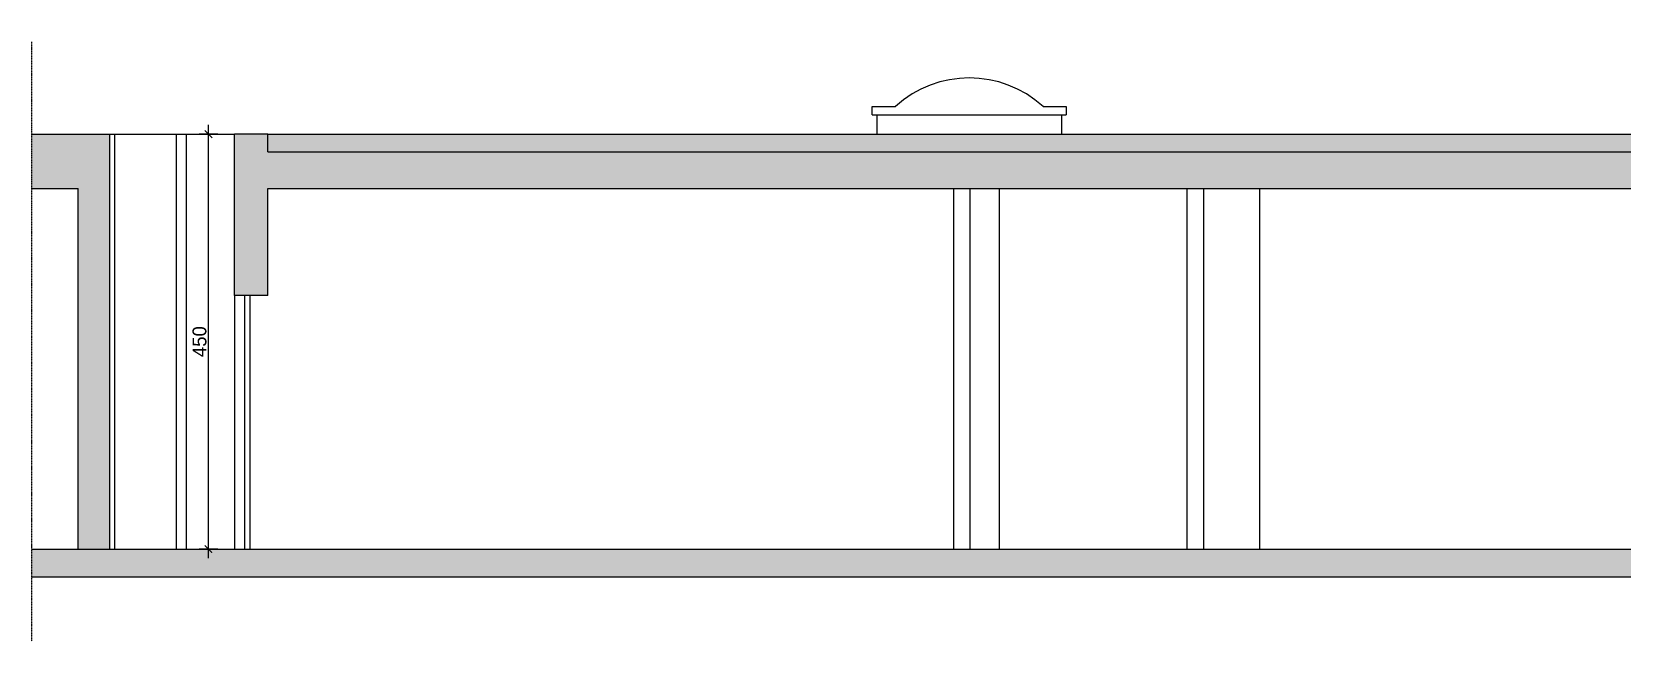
# Model space of a CAD drawing. Header units: millimetres. Extents: x 515 to 43442, y -1882 to 9936.
# Drawn here: x 765 to 2488, y 5268 to 5929 of the extents above; entities that cross this region are included whole.
import ezdxf

# ---------------------------------------------------------------- set-up
doc = ezdxf.new("R2010")
doc.units = ezdxf.units.MM
doc.linetypes.add('35', pattern=[1.5, 0.5, -0.25, 0.5, -0.25])
doc.linetypes.add('DASHDOT2', pattern=[0.5, 0.25, -0.125, 0, -0.125])
doc.layers.get('Defpoints').update_dxf_attribs({"color": 31})
for name, color, linetype in [('CAMP murantico', 161, 'Continuous'), ('INF', 8, 'Continuous'), ('Interni S', 2, 'Continuous'), ('Q_100_ESECUTIVO', 3, 'Continuous'), ('SEZ', 170, 'Continuous')]:
    doc.layers.add(name, color=color, linetype=linetype)
doc.layers.add('CAMP sez', color=9, linetype='Continuous', lineweight=15, true_color=0xbdbdbd)
doc.styles.add('T_ESE_q100', font='bahnschrift.ttf', dxfattribs={"height": 15})
doc.dimstyles.new('Quote al 100 arrotondate', dxfattribs={"dimscale": 0, "dimtxt": 15, "dimasz": 8, "dimexe": 10, "dimexo": 10, "dimgap": 2, "dimtad": 1, "dimdec": 0, "dimrnd": 5, "dimzin": 0, "dimdsep": 46, "dimtxsty": 'T_ESE_q100', "dimblk": 'ARCHTICK', "dimcen": 0.09, "dimdle": 10, "dimadec": 0, "dimazin": 0, "dimtfac": 1, "dimtdec": 0, "dimtofl": 0, "dimtmove": 2, "dimatfit": 3, "dimldrblk": 'ARCHTICK', "dimfxl": 10, "dimfxlon": 1, "dimtolj": 1, "dimtzin": 0, "dimlwd": -1, "dimlwe": -1, "dimarcsym": 0})

# ---------------------------------------------------------------- blocks, each defined once
blk = doc.blocks.new('_ArchTick')
at = {"color": 0, "linetype": 'ByBlock', "const_width": 0.15}
blk.add_lwpolyline([(-0.5, -0.5), (0.5, 0.5)], dxfattribs=at)
blk = doc.blocks.new('*D83')
at = {"layer": 'Defpoints', "color": 0, "transparency": 16777216}
for p in [(956.3, 5818.4), (984.3, 5818.4), (984.3, 5368.4)]:
    blk.add_point(p, dxfattribs=at)
at = {"layer": 'Q_100_ESECUTIVO', "color": 0, "transparency": 16777216}
for p, q in [((956.3, 5358.4), (956.3, 5828.4)), ((966.3, 5818.4), (946.3, 5818.4)), ((966.3, 5368.4), (946.3, 5368.4))]:
    blk.add_line(p, q, dxfattribs=at)
at = {"layer": 'Q_100_ESECUTIVO', "color": 0, "transparency": 16777216, "xscale": 8, "yscale": 8, "zscale": 8}
for p, rotation in [((956.3, 5818.4), 90), ((956.3, 5368.4), 270)]:
    blk.add_blockref('_ArchTick', p, dxfattribs=dict(at, rotation=rotation))
at = {"layer": 'Q_100_ESECUTIVO', "color": 0, "transparency": 16777216, "insert": (946.6, 5593.4), "char_height": 15, "attachment_point": 5, "rotation": 90, "style": 'T_ESE_q100'}
blk.add_mtext('\\A1;450', dxfattribs=at)

msp = doc.modelspace()

# ---------------------------------------------------------------- hatches: boundary and pattern name
at = {"layer": 'CAMP murantico'}
h = msp.add_hatch(dxfattribs=at)
h.set_pattern_fill('EARTH', color=256, scale=0.8, angle=45)
h.set_pattern_definition([(45, (10175.649, 1641.5456), (0, 7.184205), [5.08, -5.08]), (45, (10174.302, 1642.8927), (0, 7.184205), [5.08, -5.08]), (45, (10172.955, 1644.2397), (0, 7.184205), [5.08, -5.08]), (135, (10172.955, 1645.1377), (-7.184205, 0), [5.08, -5.08]), (135, (10174.302, 1646.485), (-7.184205, 0), [5.08, -5.08]), (135, (10175.649, 1647.832), (-7.184205, 0), [5.08, -5.08])])
h.paths.add_polyline_path([(4875.7, 5818.4), (1020.5, 5818.4), (1020.5, 5799.4), (4875.7, 5799.4)])
at = {"layer": 'CAMP sez'}
h = msp.add_hatch(color=256, dxfattribs=at)
h.dxf.hatch_style = 1
h.paths.add_polyline_path([(4472.7, 5759.4), (4464.7, 5759.4), (4464.7, 5680.4), (4372.7, 5680.4), (4372.7, 5672.4), (4472.7, 5672.4)], flags=17)
h.paths.add_polyline_path([(5637.7, 5447.4), (5632.7, 5447.4), (5632.7, 5368.4), (5637.7, 5368.4)], flags=17)
h.paths.add_polyline_path([(4372.7, 5759.4), (4352.7, 5759.4), (4352.7, 5368.4), (4372.7, 5368.4)])
h.paths.add_polyline_path([(5632.7, 5759.4), (5632.7, 5771.4), (6500.1, 5771.4), (6503.4, 5746.3), (6518.3, 5748.3), (6494.6, 5929.4), (6479.5, 5929.4), (6496.5, 5799.4), (1020.5, 5799.4), (1020.5, 5818.4), (984.3, 5818.4), (984.3, 5643.4), (1020.5, 5643.4), (1020.5, 5759.4)])
h.paths.add_polyline_path([(814.9, 5759.4), (814.9, 5368.4), (849.4, 5368.4), (849.4, 5818.4), (764.9, 5818.4), (764.9, 5759.4)])
h.paths.add_polyline_path([(6251.7, 5338.4), (6251.7, 5447.4), (6596.7, 5447.4), (6596.7, 5460.4), (6496.7, 5460.4), (6496.7, 5474.4), (5632.7, 5474.4), (5632.7, 5447.4), (6231.7, 5447.4), (6231.7, 5368.4), (764.9, 5368.4), (764.9, 5338.4)])
h.paths.add_polyline_path([(2564.2, 5672.4), (2614.2, 5672.4), (2614.2, 5759.4), (2564.2, 5759.4)], flags=17)
h.paths.add_polyline_path([(3137.2, 5759.4), (3087.2, 5759.4), (3087.2, 5672.4), (3137.2, 5672.4)], flags=17)
h.paths.add_polyline_path([(3656.2, 5759.4), (3606.2, 5759.4), (3606.2, 5672.4), (3656.2, 5672.4)], flags=17)
h.paths.add_polyline_path([(4590.7, 5759.4), (4590.7, 5672.4), (4640.7, 5672.4), (4640.7, 5759.4)], flags=17)
h.paths.add_polyline_path([(4181.2, 5759.4), (4131.2, 5759.4), (4131.2, 5672.4), (4181.2, 5672.4)], flags=17)
h.paths.add_polyline_path([(5104.7, 5759.4), (5054.7, 5759.4), (5054.7, 5719.4), (5104.7, 5719.4)], flags=16)
h.paths.add_polyline_path([(5104.7, 5799.4), (5104.7, 5929.4), (5054.7, 5929.4), (5054.7, 5799.4)], flags=16)
h.paths.add_polyline_path([(5697.7, 5929.4), (5632.7, 5929.4), (5632.7, 5799.4), (5697.7, 5799.4)], flags=17)
h.paths.add_polyline_path([(6251.7, 5929.4), (6194.7, 5929.4), (6194.7, 5799.4), (6251.7, 5799.4)], flags=17)
h.paths.add_polyline_path([(5732.7, 5718.4), (5632.7, 5718.4), (5632.7, 5679.4), (5062.7, 5679.4), (5062.7, 5719.4), (5054.7, 5719.4), (5054.7, 5672.4), (5642.7, 5672.4), (5642.7, 5713.4), (5737.7, 5713.4), (5737.7, 5771.4), (5732.7, 5771.4)], flags=17)

# ---------------------------------------------------------------- linework, layer by layer
at = {"layer": 'CAMP murantico'}
msp.add_line((1020.5, 5818.4), (4875.7, 5818.4), dxfattribs=at)
at = {"layer": 'INF'}
for p, q in [((849.4, 5818.4), (984.3, 5818.4)), ((854.4, 5818.4), (854.4, 5368.4)), ((921.4, 5818.4), (921.4, 5368.4)), ((932, 5818.4), (932, 5368.4)), ((1781.3, 5759.4), (1781.3, 5368.4)), ((2034.4, 5759.4), (2034.4, 5368.4)), ((984.3, 5643.4), (984.3, 5368.4)), ((995.2, 5643.4), (995.2, 5368.4)), ((1001.2, 5643.4), (1001.2, 5368.4))]:
    msp.add_line(p, q, dxfattribs=at)
at = {"layer": 'Interni S'}
for p, q in [((1675.5, 5848.4), (1700.5, 5848.4)), ((1675.5, 5839.4), (1675.5, 5848.4)), ((1860.5, 5848.4), (1885.5, 5848.4)), ((1885.5, 5848.4), (1885.5, 5839.4)), ((1675.5, 5839.4), (1885.5, 5839.4)), ((1680.5, 5839.4), (1680.5, 5818.4)), ((1880.5, 5839.4), (1880.5, 5818.4)), ((1763.3, 5759.4), (1763.3, 5368.4)), ((1812.8, 5759.4), (1812.8, 5368.4)), ((2016.4, 5759.4), (2016.4, 5368.4)), ((2094.8, 5759.4), (2094.8, 5368.4))]:
    msp.add_line(p, q, dxfattribs=at)
msp.add_arc((1780.5, 5760.7), 118.7, 47.6373, 132.3627, dxfattribs=at)
at = {"layer": 'SEZ', "linetype": 'DASHDOT2'}
msp.add_line((764.9, 5268.4), (764.9, 5918.4), dxfattribs=at)
at = {"layer": 'SEZ'}
for p, q in [((764.9, 5818.4), (849.4, 5818.4)), ((849.4, 5368.4), (849.4, 5818.4)), ((984.3, 5643.4), (984.3, 5818.4)), ((1020.5, 5818.4), (984.3, 5818.4)), ((1020.5, 5799.4), (1020.5, 5818.4)), ((1020.5, 5799.4), (6496.5, 5799.4)), ((764.9, 5759.4), (814.9, 5759.4)), ((1020.5, 5759.4), (5632.7, 5759.4)), ((1020.5, 5643.4), (1020.5, 5759.4)), ((1020.5, 5643.4), (984.3, 5643.4)), ((764.9, 5368.4), (6231.7, 5368.4)), ((764.9, 5338.4), (6251.7, 5338.4))]:
    msp.add_line(p, q, dxfattribs=at)
at = {"layer": 'SEZ', "linetype": '35', "ltscale": 0.3}
msp.add_line((814.9, 5368.4), (814.9, 5759.4), dxfattribs=at)

# ---------------------------------------------------------------- dimensions: what is measured, and where the dimension line sits
at = {"layer": 'Q_100_ESECUTIVO', "transparency": 33554687}
dim = msp.add_linear_dim(base=(956.3, 5818.4), p1=(984.3, 5368.4), p2=(984.3, 5818.4), angle=90, dimstyle='Quote al 100 arrotondate', override={"dimscale": 1}, dxfattribs=at)
dim.commit()
dim.dimension.update_dxf_attribs({"geometry": '*D83', "text_midpoint": (946.6, 5593.4)})

doc.saveas('drawing.dxf')
